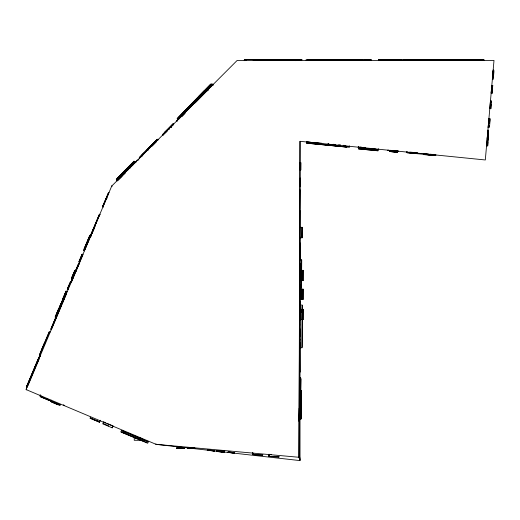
<?xml version="1.0" encoding="UTF-8"?>
<svg xmlns="http://www.w3.org/2000/svg" width="520" height="520" viewBox="0 0 520 520"><rect width="100%" height="100%" fill="white"/><g stroke="black" fill="none" stroke-linecap="round" stroke-linejoin="round"><path stroke-width="0.78" d="M299.786 263.945L299.786 265.519L299.884 263.945M299.786 260L299.786 242.645L299.884 260M90.194 237.231L89.388 236.88M90.695 235.606L89.888 235.255L84.117 248.95L84.935 249.281L99.599 214.844M218.803 451.425L156.091 444.347L26 389.538L111.728 186.062L237.153 60.444L494 60.444L485.316 159.972L300.014 141.316L298.948 457.275L300.014 460.597L220.415 451.607M300.014 210.359L298.948 457.275L156.091 444.347M176.897 448L184.008 448.312L184.061 447.967M177.008 448.338L176.969 447.941M187.661 448.338L187.623 447.941M187.707 448.24L194.694 448.24M194.656 448.376L194.694 447.974M217.107 451.21L217.074 450.808M217.653 451.081L224.211 451.854L224.159 452.316L217.6 451.549L217.861 450.873L217.711 451.36L224.036 452.069M224.107 451.243L224.159 450.834M299.923 186.076L300.508 186.108L300.579 178.211L300.053 178.204L300.014 185.62L300.541 185.627M301.711 237.575L302.114 237.705L300.007 237.803L300.079 227.448M300.3 181.539L300.32 178.38M300.32 162.649L300.534 169.936L300.579 162.474L300.053 162.474M299.956 270.315L299.904 280.625L303.056 280.637L303.108 270.329L302.315 270.329M300.391 178.419L300.3 186.017L299.884 186.011M300.456 169.936L300.391 162.682M299.923 280.384L300.053 270.439L300.443 270.439M300.034 263.517L300.014 267.618L300.411 267.618M300.508 186.03L300.579 178.289M300.021 288.178L300.163 259.695L301.672 259.701L301.529 288.19L300.014 288.158M300.267 237.672L300.248 237.283M300.794 162.702L300.755 169.956M300.079 299.786L300.417 299.676M300.079 299.436L300.768 299.293M300.235 267.521L300.3 263.517M300.242 297.278L300.326 297.674M300.209 287.814L300.209 287.203M300.216 286.455L300.216 285.844M300.222 285.103L300.222 284.492M300.281 277.687L300.3 273.754M300.683 419.49L299.735 419.484L299.949 378.241L300.892 378.248L300.827 391.183M300.228 305.065L302.289 305.038L302.075 347.763L300.021 347.757L300.053 301.613M300.32 299.793L300.32 290.29M300.281 319.956L300.3 316.024M300.372 305.539L300.456 301.652M300.56 290.284L300.541 299.806M300.417 385.053L300.32 385.008M300.281 347.204L300.3 343.031M300.3 332.521L300.014 336.459M300.579 301.522L300.541 305.546L300.579 301.444L300.053 301.438L300.014 308.854L300.411 308.861M300.079 402.064L300.32 395.076M300.099 418.574L300.333 417.963M300.32 385.164L300.32 378.014M300.222 418.529L300.3 403.279M300.365 390.435L300.579 377.923M301.204 237.283L299.774 237.497M300.495 390.76L300.579 377.845L300.053 377.839L300.014 385.262L300.541 385.262M301.223 237.679L299.403 237.393M300.612 390.76L300.853 379.158M301.34 268.294L301.613 260.338M302.036 237.647L302.178 227.572M302.114 237.816L302.178 227.455L300.06 227.494M301.86 312.423L302.211 305.988M303.062 299.325L303.108 289.237M303.062 319.488L303.115 309.406M299.78 209.716L299.981 189.69M89.823 235.404L84.181 248.8M262.561 455.046L262.567 454.714M278.85 456.957L278.746 456.541M204.139 90.877L198.517 96.635M214.513 451.1L214.578 450.593M224.016 452.283L217.672 451.555M417.274 153.439L415.701 153.12M85.052 248.995L84.65 248.8M252.597 452.504L252.486 454.603L262.782 455.13L262.808 454.603M252.779 453.583L252.831 452.53M268.957 455.41L269.009 454.356M278.993 456.43L278.961 456.963L268.664 456.43L268.781 454.318L271.271 454.447M378.553 149.819L376.903 149.474M253.695 59.54L253.604 60.041M383.819 59.911L383.942 60.444M475.547 59.644L481.904 59.644M272.961 60.444L272.954 59.67M136.273 161.98L136.975 160.212L138.847 159.9M299.806 458.478L299.741 457.035M252.597 454.61L252.746 454.214L255.769 454.363M268.899 456.365L268.925 456.04M27.17 387.01L27.93 384.456M38.903 358.995L38.526 358.748M402.162 59.833L393.894 59.911M493.188 73.6L493.409 71.052M487.832 136.123L487.65 137.69M488.04 133.718L488.235 130.423M488.683 125.716L488.644 127.257M491.537 93.034L492.076 93.093M493.207 74.406L493.493 71.175M488.781 125.781L488.735 127.406M491.693 92.878L491.153 92.917M493.051 77.506L493.616 71.071M487.923 137.891L488.579 130.358M488.911 125.716L488.897 127.556M490.62 106.847L490.828 104.429M492.161 88.134L492.732 85.559M487.468 144.008L487.604 142.46M489.099 125.294L488.891 127.641L488.124 127.576L488.917 118.567L490.217 118.684L489.541 126.386L488.241 126.276M491.901 92.983L492.031 91.513M492.161 90.044L492.544 85.638M493.22 77.61L493.558 73.385M490.965 104.435L490.841 108.628M491.14 102.901L491.498 101.095M492.043 93.054L492.694 85.599M487.825 142.084L487.682 145.782M487.994 140.147L488.325 138.424M489.56 123.247L489.885 119.574M371.169 59.911L363.695 59.891M306.56 141.68L306.417 143.137L346.964 147.115L347.003 146.751M307.164 142.695L307.613 142.734M320.762 144.333L320.801 143.982M321.009 144.034L321.074 142.954M328.042 144.352L328.114 143.65M328.283 143.656L328.146 145.06L306.872 142.941L306.969 141.941L321.165 143.332M328.699 145.165L328.815 143.826M328.965 145.015L329.42 144.859L307.307 142.994M329.16 145.197L329.225 144.528M331.175 145.502L331.227 144.976L338.611 145.704L338.559 146.224M331.396 145.399L331.318 145.054M349.167 147.173L349.317 145.834M358.28 146.783L358.222 147.413L361.25 147.687M358.423 146.803L358.293 147.765L365.671 148.486L365.723 147.966L358.345 147.245M358.41 147.55L358.481 146.881M358.514 147.258L358.384 148.876L378.099 150.8L378.222 149.552M358.891 148.278L358.826 148.902L377.676 150.767M365.567 147.947L362.382 147.907M371.358 148.857L378.742 149.584M378.599 149.292L378.651 148.714M387.92 150.15L387.881 150.52L398.119 151.476L398.171 150.95M388.167 150.02L387.972 150.527M389.643 151.34L389.656 150.8M390.735 150.748L390.787 150.228M397.365 151.912L397.397 151.56M397.924 151.333L395.564 151.028M397.995 150.937L396.331 151.041M406.861 151.392L406.757 152.445L412.132 152.977M407.024 152.081L406.959 152.75L425.243 154.447M407.466 152.067L407.407 152.691L416.546 153.589L416.631 152.756L414.869 152.613M408.415 152.555L407.615 152.704M416.351 153.569L416.377 153.14M417.612 152.451L417.508 153.504L413.634 153.12M423.644 153.569L423.585 154.148L435.832 155.35L435.884 154.765M423.943 154.05L423.787 153.745M424.379 154.323L424.346 154.655L431.73 155.376L431.762 155.044M397.618 59.443L383.175 59.443M418.113 59.443L403.669 59.443M217.061 451.308L224.237 451.366M50.271 332.014L49.27 331.572L39.416 354.965L40.43 355.368M207.474 450.268L207.539 449.768M223.983 452.185L224.061 451.834M228.261 451.932L234.442 452.66M301.392 59.618L253.156 59.891M93.516 230.035L94.367 227.74M299.735 418.6L300.326 418.574M170.644 126.692L170.768 127.03M212.778 84.494L206.85 90.129M389.584 151.476L395.791 151.97M39.065 359.242L38.22 358.859L26.89 385.749L27.755 386.087M79.475 263.042L78.962 262.802L75.075 271.596M173.297 124.826L173.31 124.898M181.733 116.558L181.792 116.22M66.573 293.534L65.969 293.235L62.849 300.638M99.281 214.624L89.849 237.328M51.636 328.991L51.343 328.796L61.581 304.493M302.289 305.507L302.075 347.295M361.946 59.566L306.124 59.651L306.169 60.444M301.672 260.013L301.529 287.878M301.561 390.774L301.425 418.632M475.209 59.566L403.76 59.644L474.91 59.859L403.683 59.917L403.683 60.431M59.93 405.138L59.969 404.716M99.398 422.032L97.422 420.843M112.21 427.382L112.171 427.804M58.532 404.248L58.37 404.859L51.864 402.116M394.843 60.132L401.888 60.06M44.343 343.265L41.535 349.928M63.167 298.422L66.059 291.194M71.513 278.324L74.705 270.842M71.585 278.252L74.77 271.141M56.102 315.523L63.102 298.798M63.303 298.48L66.248 291.493M74.633 271.778L71.766 278.272M49.238 332.195L39.669 354.458M55.9 316.329L56.518 314.86M57.434 312.683L63.096 298.896M63.407 298.565L64.896 295.035M65.787 292.923L66.261 291.499M72.241 277.485L74.12 273.156M89.804 235.969L83.616 250.575L84.435 250.906M59.781 307.431L57.895 311.617M60.346 306.189L63.349 299.058M70.584 281.827L67.398 288.932M78.969 261.749L82.16 254.267M84.038 250.003L89.915 236.015M40.553 353.301L42.53 348.569M42.712 348.179L44.083 344.89M44.252 344.519L45.942 340.476M46.872 338.267L48.243 335.004M48.419 334.776L49.043 333.119M60.45 306.267L62.244 302.01M62.823 300.625L63.479 299.065M68.042 288.164L69.524 284.642M82.141 254.312L79.248 261.547M84.071 250.016L90.038 236.002M90.031 235.865L90.155 235.917M40.053 354.79L38.415 359.053M62.374 301.762L50.687 329.505L51.324 329.732M68.718 286.884L69.648 284.681M80.555 258.837L82.459 254.631M84.181 250.061L85.105 247.871M85.28 247.436L86.184 245.284M86.327 244.94L87.698 241.696M89.056 238.524L89.056 238.18M89.531 237.49L89.609 236.88M40.151 354.887L38.395 358.774M61.393 304.434L51.051 328.712M63.174 300.274L66.95 291.363L66.099 291.005L62.855 298.714L63.843 299.124M69.18 286.013L69.791 284.557M70.934 281.899L72.534 278.109M80.574 258.817L81.458 256.718M89.628 237.53L99.444 214.227L100.061 214.487M37.57 361.238L26.793 386.769M38.643 358.859L40.45 354.562M63.252 300.307L65.676 294.327M71.064 281.827L78.761 263.322M29.114 381.641L30.037 379.438M30.615 378.072L31.584 375.778M32.188 374.341L33.13 372.106M37.447 361.855L38.376 359.658M62.199 303.036L62.829 301.542M71.181 281.781L72.716 278.135M75.79 270.836L78.8 263.503M84.929 249.288L99.236 215.345M71.221 281.892L72.774 278.2M75.706 271.239L79.274 263.517L71.539 281.879M103.109 206.33L108.96 192.608M27.671 385.827L27.073 387.238L26.546 387.017L37.999 359.469M51.305 329.764L61.906 304.596M62.504 303.167L63.154 301.639M63.745 300.222L66.586 293.495M27.989 385.535L38.831 359.794M95.056 226.363L91.956 233.727L92.892 231.511M40.034 395.454L40.346 394.706M40.313 396.091L40.105 396.584L49.608 400.582L49.816 400.094M40.736 396.318L44.298 397.904M50.739 400.693L50.531 401.18L60.034 405.184L60.236 404.697M51.123 400.121L51.207 400.498M52.111 401.336L51.792 402.084L58.441 404.885L58.76 404.137M90.285 417.697L90.077 418.184L99.58 422.188L100.399 420.251M90.669 417.125L90.753 417.501M103.24 423.072L103.448 423.156M103.395 422.981L103.805 422.006M103.402 423.585L104.806 424.262M121.427 430.43L120.796 431.925L147.687 443.255L148.317 441.76L121.459 430.43L148.317 441.76M122.181 431.229L121.7 430.762M124.742 432.302L124.26 431.834M26.293 389.838L26.618 389.084M26.514 389.578L26.78 389.226M127.069 170.092L116.662 180.232M51.987 402.038L52.189 401.576M173.758 124.254L173.206 123.689L162.403 134.765L163.02 135.207M300.014 185.464L300.417 185.412M300.014 297.375L300.417 297.323M300.014 402.162L300.417 402.11M300.579 394.986L300.541 402.24M158.197 139.965L157.43 139.178L139.861 157.508M157.235 139.38L139.861 157.118M66.261 294.275L65.916 294.203L63.336 299.969M121.42 432.12L144.345 441.506M167.167 131.306L167.193 130.975M169.273 129.214L169.234 128.876M171.333 126.757L171.34 127.101M177.593 120.776L177.58 120.426M196.092 101.595L196.17 101.426M157.196 139.555L139.334 157.859M26.682 389.22L26.442 389.272M487.24 137.755L487.773 137.748M488.137 127.406L488.534 127.426M213.219 84.5L212.68 83.909L176.612 120.737L177.177 121.29M268.775 456.437L278.798 456.879M26.598 386.9L38.201 359.749M492.356 79.034L492.824 79.059M90.558 235.911L90.148 235.736M125.171 170.203L121.284 174.219L121.563 173.94M122.395 173.674L127.004 168.994M124.657 171.607L130.754 165.36M125.73 170.651L131.391 164.847M125.327 171.217L133.224 163.124L133.53 163.391M125.658 171.451L133.763 163.15L133.341 162.74M145.613 151.638L139.562 157.664M146.406 150.826L157.079 140.075M140.192 157.398L142.941 154.557M150.683 146.647L152.88 144.378M153.185 144.06L156.52 140.647M140.185 157.534L142.974 154.68M154.401 142.896L154.791 142.5M157.008 140.225L157.398 139.828M157.092 140.309L157.482 139.906M178.542 118.378L211.01 85.105M164.834 133.38L163.196 135.077L162.929 134.778L173.232 124.215L173.537 124.481L170.8 127.27M133.406 162.149L116.708 178.893M117.39 178.698L126.288 169.631M133.77 162.078L134.147 161.688L133.887 162.195M117.423 178.874L118.547 177.73M120.471 175.767L122.727 173.459M123.026 173.147L128.635 167.427M128.941 167.115L130.631 165.386M129.662 166.511L130.039 166.12M131.352 164.781L131.729 164.392M132.197 163.917L132.574 163.534M117.448 179.647L134.829 161.895L134.049 161.135L116.285 179.27L117.085 180.018M145.087 152.081L140.088 156.942M145.314 151.853L157.066 139.613M144.56 152.678L140.446 157.073M145.379 151.847L156.754 140.173M140.777 156.754L142.994 154.479M149.656 147.667L151.333 145.977M152.178 145.1L154.966 142.246M155.779 141.44L156.884 140.296M140.803 156.917L142.487 155.201M152.925 144.443L153.303 144.053M155.46 141.85L155.838 141.466M152.165 146.12L156.533 141.661M180.18 117.494L184.073 113.523M185.263 112.32L197.119 100.204M200.519 96.727L203.314 93.88M205.628 91.52L210.08 86.97M210.73 86.307L211.79 85.078M178.289 119.581L179.419 118.43M182.338 115.447L185.62 112.093M187.935 109.733L192.406 105.163M193.525 104.02L197.464 100.002M204.23 93.093L206.953 90.317M209.872 87.334L212.453 84.624M181.916 116.46L183.047 115.303M183.404 114.94L185.088 113.217M196.346 101.731L208.52 89.297M210.405 87.373L213.252 84.461M143.156 153.751L143.637 153.263M177.463 120.224L184.769 113.237M117.624 179.732L127.03 170.417M117.656 179.868L125.32 172.4M117.715 180.427L122.2 176.066L117.169 180.973L116.545 180.349L127.185 169.975L127.803 170.606M123.052 175.24L125.314 173.036M210.613 87.009L207.103 90.181M207.233 90.389L209.573 88.166M208.526 89.817L207.422 90.857L206.785 90.194L212.849 84.435L213.48 85.105M171.347 127.302L170.709 126.633L164.645 132.392L165.282 133.062L166.394 132.015M164.808 132.288L170.573 127.056M165.1 132.587L167.433 130.364M145.607 151.924L141.505 155.617M146.237 151.327L147.303 150.118M141.745 155.798L144.034 153.621M141.804 155.916L143.54 154.271M135.674 162L129.909 167.239M135.207 162.611L130.065 167.33M130.319 167.427L133.647 164.262M489.788 108.459L490.334 108.492M481.943 59.644L475.507 59.644M196.112 101.562L196.294 101.706M253.786 59.501L246.22 59.501M483.821 59.501L427.544 59.761M488.248 126.106L488.917 126.152M295.236 59.67L287.755 59.696M287.749 60.444L287.768 60.047M75.498 271.239L75.069 271.057M66.872 291.544L66.203 291.311L62.888 298.63M61.451 304.675L61.022 304.493M40.209 396.624L49.504 400.543M50.635 401.226L59.911 405.048M90.181 418.229L99.476 422.143M134.453 162.285L134.024 161.928M393.841 60.444L393.854 60.093M406.874 152.458L411.743 152.899M299.884 299.202L301.509 299.189L301.561 289.354L299.975 289.347M176.878 448.461L184.132 448.5M187.531 448.461L194.701 448.481M302.588 227.448L302.536 237.536M303.108 270.445L303.056 280.527M389.487 151.489L397.429 152.269M299.942 309.283L299.904 319.586L303.062 319.605L303.115 309.289L302.322 309.289M179.654 118.313L179.66 118.671M435.624 154.739L435.487 155.552L426.771 154.694M306.858 143.182L346.522 147.076M362.986 60.444L363.031 59.534L314.288 59.761M357.624 60.444L357.669 59.651M461.903 60.444L461.949 59.651M463.079 60.444L463.125 59.651M301.509 280.195L301.938 280.156M301.509 298.994L301.938 298.954M300.56 292.637L300.053 292.637M301.756 227.74L302.101 227.689M302.478 227.565L301.983 227.572L301.932 237.406L302.425 237.419M302.998 270.556L302.503 270.569L302.452 280.397L302.945 280.41M302.998 289.354L302.503 289.361L302.452 299.195L302.945 299.208M302.998 309.517L302.503 309.53L302.452 319.358L302.945 319.371M246.558 59.839L244.368 59.774L244.368 60.229M253.201 59.774L272.948 59.794M475.553 59.774L481.897 59.774M246.461 59.891L244.296 59.891L244.296 60.684M402.123 59.859L378.697 59.807M253.143 60.041L295.055 59.995M307.314 60.041L361.901 59.982L361.985 60.444M378.762 60.014L383.793 60.014M411.593 60.041L475.163 59.982L475.248 60.444M475.553 60.021L481.819 59.962M295.588 60.073L301.223 59.898M295.841 60.268L301.366 60.268M135.844 437.587L134.245 437.587L134.245 440.284L140.647 440.284L140.647 437.587L138.249 437.587M300.267 162.786L300.671 162.825M300.014 169.891L300.638 169.826M300.053 178.38L300.456 178.419M299.618 186.329L300.144 186.329M299.436 227.318L302.588 227.338L302.536 237.647L300.17 237.633M301.983 270.803L301.555 270.757M300.014 277.856L300.411 277.856M301.983 289.601L301.555 289.556M300.053 290.29L300.456 290.329M300.053 292.468L300.579 292.468M300.014 297.531L300.541 297.538M301.243 299.293L301.724 299.299M300.443 312.709L300.053 312.709L300.014 320.125L300.411 320.125M300.443 329.206L300.053 329.199L300.014 336.615L300.411 336.622M300.053 339.716L300.443 339.716M300.014 347.132L300.411 347.132M300.053 378.014L300.456 378.053M300.423 379.197L299.936 379.125M300.053 394.901L300.579 394.907L300.541 402.324L300.014 402.318M300.053 395.076L300.456 395.115M300.346 406.296L300.346 407.179M300.339 408.259L300.333 409.143M300.346 415.253L300.339 415.863M300.339 416.604L300.333 417.216M176.897 448.156L184.047 448.24M224.146 451.106L216.996 450.866L217.243 451.139M493.786 70.337L493.129 70.291M488.547 130.442L487.903 137.806M252.655 454.538L262.672 455.124M273.832 456.293L276.478 456.43M493.025 71.493L493.928 71.572L493.253 79.274L492.349 79.196L493.142 70.109L493.825 70.168L493.155 77.87L492.466 77.811M493.012 71.669L493.467 71.715M490.445 101.101L490.978 101.147M489.56 118.807L488.897 118.736M489.099 126.126L489.509 126.21M487.89 130.397L488.41 130.481M487.806 138.385L487.214 138.32M333.112 144.294L335.491 144.528M338.663 144.794L340.646 144.983M343.428 145.308L345.885 145.502M359.794 146.933L361.309 147.076M320.788 143.332L307.197 141.96M393.738 150.514L397.228 150.852M409.773 152.081L412.822 152.38M424.404 153.641L428.591 154.05M429.767 154.16L433.589 154.544M390.929 150.508L394.075 150.82M390.851 150.534L394.075 150.891M358.416 147.472L360.88 147.758M373.9 148.987L375.447 149.136M390.858 150.742L398.119 151.476M410.28 152.588L412.412 152.756M425.763 154.148L429.344 154.505M431.314 154.7L435.338 155.012M309.127 142.734L309.569 142.779M358.495 147.615L375.512 149.331M414.115 153.127L417.391 153.491M424.658 154.141L435.272 155.181M323.31 144.313L325.656 144.541M370.279 149.013L366.769 148.668L369.499 148.987M427.681 154.674L430.001 154.901M339.606 146.113L331.389 144.989M342.024 146.347L345.248 146.666M328.679 145.151L349.187 147.167M392.009 151.385L395.818 151.762M392.009 151.476L395.779 151.853M299.306 458.387L300.014 458.458M410.443 60.444L410.397 59.651M207.441 449.982L214.533 450.86M207.493 450.19L214.513 451.016M228.222 452.296L234.468 453.128M102.778 206.2L108.517 192.576M177.431 119.938L211.9 84.747M64.695 405.548L63.323 404.813M155.785 443.969L156.488 444.256M112.015 186.206L111.579 186.024M93.997 227.78L94.393 228.053M111.95 186.173L111.767 186.089M39.832 356.466L40.274 356.714L39.878 356.479M108.803 192.328L102.616 206.505L103.344 206.811M108.622 192.725L102.953 206.174M106.587 198.256L107.042 198.452M102.921 206.953L103.272 207.097M99.677 214.656L100.061 214.812M89.486 237.172L90.025 237.354M84.149 250.425L84.559 250.594M79.424 261.833L79.852 262.015L83.031 254.488L82.18 254.131L78.93 261.833L79.781 262.197M76.05 271.07L75.205 270.712L71.955 278.414L72.806 278.779M75.972 271.245L74.724 270.706L71.481 278.408L72.332 278.766M75.582 271.18L75.361 271.284M72.449 278.414L72.878 278.616M71.389 281.743L70.538 281.385L67.294 289.094L68.146 289.452M67.789 289.088L68.218 289.289M63.349 298.714L63.778 298.909M60.385 306.417L60.814 306.611M59.891 306.417L60.743 306.774L63.986 299.072L63.141 298.714L55.686 316.206L60.677 304.142L61.529 304.499L51.266 328.536M59.189 309.719L58.337 309.361L55.094 317.064L55.945 317.421M57.928 311.844L58.357 312.039M57.434 311.844L58.279 312.202M55.588 317.064L56.017 317.258M37.349 361.192L37.869 361.413M105.898 422.864L103.591 421.909L102.772 423.846L112.275 427.85L113.087 425.913L107.244 423.449M40.904 395.603L40.781 395.896M103.812 422.279L103.695 422.572M45.734 398.515L47.886 399.418M51.85 401.297L53.287 401.901M53.697 402.077L59.748 404.625M91.156 418.197L94.64 419.666M94.984 419.816L97.142 420.719M105.242 424.444L108.726 425.913M123.942 432.841L140.673 439.887M141.102 440.07L144.365 441.447M144.833 441.643L147.076 442.585M371.163 60.437L371.118 60.014M403.332 60.437L403.332 59.404L418.444 59.404L418.444 60.437M295.152 60.444L295.139 60.047M177.918 117.832L210.457 84.494M162.662 134.537L172.984 123.955M253.689 60.437L253.767 59.898M481.897 60.437L481.897 60.021M116.805 180.141L126.971 170.228M206.941 90.09L212.732 84.585M212.459 84.942L211.166 83.674L177.119 118.56L177.444 118.878M157.534 139.49L139.133 158.06L139.698 158.613M133.536 162.786L133.159 163.169M169.267 128.733L164.964 132.379M148.05 150.631L147.413 149.962L141.349 155.72L141.986 156.39M135.974 161.752L129.747 167.343L130.383 168.012M307.268 59.677L361.647 59.742L307.58 59.833M483.906 60.437L483.906 59.501L476.171 59.742M482.047 59.611L482.047 60.437M475.397 59.611L475.397 60.437M402.246 60.444L402.246 59.833L378.612 59.781L378.612 60.444M397.95 60.437L397.95 59.404L382.844 59.404L382.844 60.437M397.527 59.774L383.266 59.774M394.511 59.833L394.511 60.444M393.679 59.755L393.679 60.444M383.793 59.93L383.819 60.437M378.762 59.93L378.736 60.437M371.339 60.444L371.339 59.891L363.603 59.891L363.603 60.444M301.997 59.923L301.997 59.566L274.697 59.566L274.697 59.923M300.014 141.316L300.014 227.428M300.014 237.178L300.014 259.928M300.014 263.991L300.014 324.922M300.014 347.666L300.014 410.222M300.014 419.159L300.014 460.597M295.847 59.891L295.847 60.684M295.321 60.437L295.321 59.67L287.586 59.67L287.586 60.437M273.13 60.437L273.13 59.644L265.395 59.644L265.395 60.437M271.668 59.774L271.668 60.229M253.87 60.437L253.87 59.501L246.136 59.501L246.136 60.437M299.293 408.122L299.072 421.161L299.293 408.122M299.383 351.683L299.65 372.691L299.383 351.683M299.774 324.987L299.877 372.106L299.774 324.987M176.8 447.935L176.8 448.461L184.217 448.5L184.217 447.974L176.8 447.935M187.453 447.935L187.447 448.461L194.864 448.5L194.87 447.974L187.453 447.935M216.899 450.801L216.899 451.328L224.315 451.366L224.322 450.84L216.899 450.801M300.267 162.617L300.228 170.034L300.755 170.034L300.794 162.617L300.267 162.617M299.956 289.107L299.904 299.423L303.056 299.436L303.115 289.127L299.956 289.107M300.053 290.115L300.014 299.884L300.541 299.884L300.579 290.121L300.053 290.115M300.06 390.455L299.91 418.938L301.418 418.945L301.567 390.462L300.06 390.455M301.983 270.615L301.938 280.345L302.334 280.345L302.38 270.621L301.983 270.615M301.983 289.413L301.938 299.137L302.334 299.143L302.38 289.413L301.983 289.413M301.99 309.575L301.938 319.306L302.334 319.306L302.387 309.582L301.99 309.575M252.681 453.401L252.889 453.732L252.681 453.401M268.86 455.228L269.067 455.559L268.86 455.228M487.227 138.157L486.551 145.847L487.708 145.958L488.384 138.255L487.234 138.151M487.903 130.215L487.227 137.917L487.916 137.976L488.592 130.273L487.903 130.215M490.457 100.919L489.781 108.622L490.834 108.713L491.51 101.01L490.457 100.919M491.81 85.397L491.134 93.099L492.07 93.177L492.739 85.475L491.81 85.397M308.139 142.792L308.562 142.987L308.139 142.792M309.114 142.883L309.536 143.078L309.114 142.883M329.959 144.911L330.375 145.158L329.959 144.911M358.657 148.551L359.06 148.779L358.657 148.551M389.467 150.781L389.396 151.483L397.521 152.276L397.585 151.573L389.467 150.781M207.369 449.748L207.311 450.268L214.675 451.132L214.734 450.613L207.369 449.748M228.111 451.913L228.059 452.368L234.54 453.135L234.598 452.679L228.111 451.913M91.331 235.19L90.395 237.432L91.338 235.203M210.496 84.955L178.542 118.027L210.496 84.955M173.03 124.13L162.903 134.641L173.03 124.13M196.573 101.218L194.87 102.966L196.58 101.231M132.691 163.644L132.431 164.151L132.691 163.644M134.381 161.922L134.121 162.422L134.381 161.922M300.014 459.531L299.656 459.491L300.014 459.531"/></g></svg>
